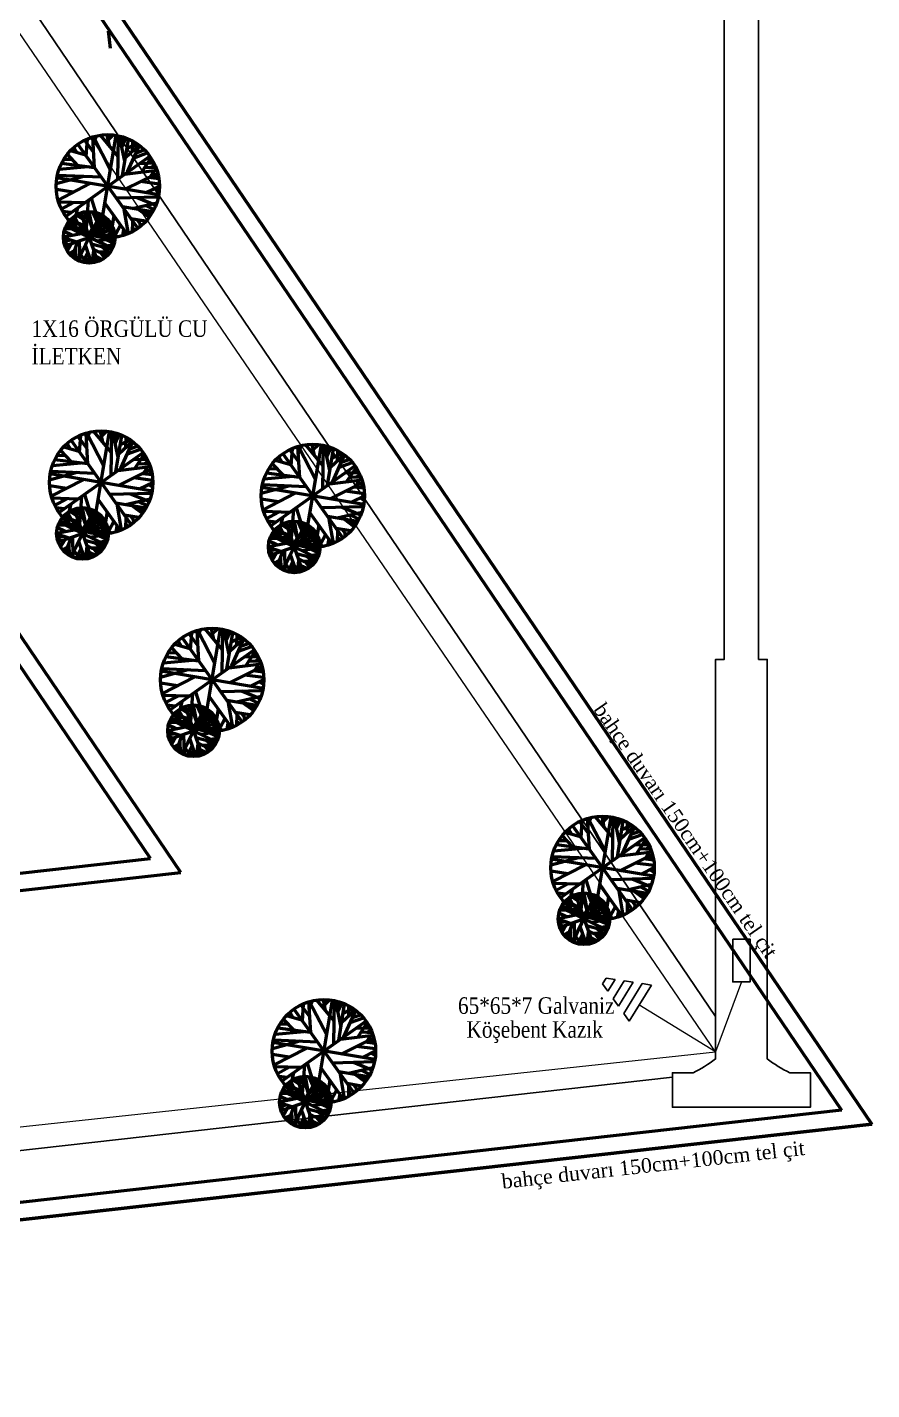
# Model space of a CAD drawing. Header units: millimetres. Extents: x 2046 to 14753, y 2361 to 29276.
# Drawn here: x 10099.2 to 10344.2, y 27766.3 to 28161.8 of the extents above; entities that cross this region are included whole.
import ezdxf

# ---------------------------------------------------------------- set-up
doc = ezdxf.new("R2010")
doc.units = ezdxf.units.MM
for name, color, linetype, lineweight in [('A.O. DUVAR', 7, 'Continuous', 50), ('ELK-YAZI', 2, 'Continuous', 25), ('TOPRAKLAMA', 44, 'Continuous', 18)]:
    doc.layers.add(name, color=color, linetype=linetype, lineweight=lineweight)
doc.layers.add('aydınlatma', color=3, linetype='Continuous')
doc.styles.add('A.O. MALZEME', font='times.ttf', dxfattribs={"height": 10})
doc.styles.add('YAZI', font='times.ttf', dxfattribs={"width": 0.85})

msp = doc.modelspace()

# ---------------------------------------------------------------- linework, layer by layer
at = {"layer": 'A.O. DUVAR'}
for p, q in [((10344.2, 27843.458), (9875.153, 28535.588)), ((9875.153, 28535.588), (10344.2, 27843.458)), ((9872.934, 28529.949), (10335.42, 27847.501)), ((9872.934, 28529.949), (10335.42, 27847.501)), ((10143.708, 27916.489), (9856.928, 28339.665)), ((10123.325, 28155.661), (10122.763, 28160.63)), ((10116.276, 28124.322), (10116.618, 28129.299)), ((10118.709, 28120.998), (10118.146, 28129.901)), ((10118.27, 28127.707), (10119.123, 28130.138)), ((10123.328, 28120.339), (10118.382, 28129.976)), ((10120.056, 28100.843), (10125.006, 28130.426)), ((10125.555, 28124.314), (10120.465, 28130.428)), ((10122.988, 28127.375), (10122.353, 28130.513)), ((10122.651, 28129.09), (10124.04, 28130.459)), ((10125.43, 28117.7), (10125.612, 28130.253)), ((10127.471, 28122.964), (10125.95, 28130.14)), ((10126.278, 28128.369), (10127.267, 28129.748)), ((10126.585, 28127.002), (10127.779, 28129.605)), ((10126.806, 28118.728), (10128.523, 28129.252)), ((10116.062, 28124.644), (10111.675, 28125.893)), ((10113.644, 28125.392), (10112.739, 28126.916)), ((10113.909, 28127.721), (10131.153, 28103.548)), ((10118.403, 28125.568), (10115.815, 28129.033)), ((10127.638, 28123.966), (10131.539, 28127.546)), ((10128.094, 28126.692), (10130.944, 28127.988)), ((10128.279, 28119.797), (10131.747, 28127.454)), ((10129.713, 28125.964), (10129.759, 28128.644)), ((10130.177, 28123.941), (10133.975, 28125.307)), ((10130.819, 28125.378), (10133.098, 28126.198)), ((10116.79, 28121.262), (10108.406, 28120.491)), ((10118.665, 28121.005), (10109.104, 28122.262)), ((10112.205, 28123.459), (10109.743, 28123.413)), ((10110.444, 28107.013), (10134.618, 28124.256)), ((10113.872, 28121.693), (10110.804, 28124.952)), ((10131.863, 28122.286), (10135.857, 28122.419)), ((10132.322, 28119.693), (10135.063, 28123.81)), ((10134.734, 28122.378), (10135.584, 28122.922)), ((10135.243, 28121.149), (10136.12, 28121.86)), ((10115.568, 28118.492), (10107.578, 28116.34)), ((10137.323, 28113.16), (10107.739, 28118.11)), ((10120.618, 28118.276), (10107.944, 28118.795)), ((10136.78, 28120.205), (10127.349, 28119.037)), ((10137.016, 28119.479), (10127.528, 28114.775)), ((10133.33, 28121.183), (10136.476, 28121.057)), ((10137.363, 28117.819), (10134.436, 28118.195)), ((10134.969, 28118.449), (10135.996, 28120.05)), ((10136.268, 28117.945), (10137.121, 28118.775)), ((10112.482, 28113.917), (10107.612, 28114.675)), ((10108.082, 28111.622), (10117.362, 28116.418)), ((10137.458, 28116.259), (10132.005, 28117)), ((10133.7, 28113.799), (10137.495, 28115.681)), ((10137.455, 28114.372), (10136.184, 28115.042)), ((10115.805, 28110.845), (10108.259, 28111.078)), ((10112.562, 28110.93), (10109.028, 28109.004)), ((10116.875, 28111.638), (10116.126, 28102.097)), ((10121.381, 28100.702), (10117.768, 28112.175)), ((10128.115, 28101.749), (10121.751, 28110.65)), ((10137.138, 28112.48), (10124.995, 28112.167)), ((10135.482, 28108.181), (10126.802, 28109.634)), ((10129.632, 28109.217), (10136.738, 28110.888)), ((10136.468, 28110.075), (10131.084, 28112.292)), ((10135.864, 28108.861), (10133.52, 28110.054)), ((10111.852, 28108.017), (10109.489, 28108.298)), ((10116.033, 28103.957), (10111.625, 28105.91)), ((10113.104, 28106.435), (10111.699, 28105.24)), ((10113.281, 28106.046), (10112.094, 28106.372)), ((10112.629, 28104.398), (10113.814, 28109.347)), ((10113.832, 28104.964), (10112.82, 28106.96)), ((10115.298, 28106.07), (10113.371, 28107.289)), ((10113.853, 28094.09), (10120.405, 28107.58)), ((10116.356, 28105.604), (10114.009, 28103.309)), ((10114.244, 28106.77), (10114.025, 28107.629)), ((10114.701, 28107.85), (10119.558, 28093.821)), ((10115.356, 28105.886), (10116.222, 28108.224)), ((10116.552, 28106.183), (10115.8, 28108.21)), ((10116.053, 28103.947), (10117.041, 28108.297)), ((10116.561, 28107.629), (10118.733, 28101.145)), ((10116.79, 28107.227), (10117.542, 28108.273)), ((10118.176, 28102.979), (10117.164, 28108.3)), ((10119.805, 28104.571), (10118.227, 28108.223)), ((10118.811, 28101.417), (10120.671, 28107.412)), ((10119.006, 28106.402), (10119.145, 28107.997)), ((10119.087, 28107.272), (10119.946, 28107.733)), ((10119.617, 28101.715), (10121.926, 28106.52)), ((10120.533, 28103.653), (10120.817, 28107.31)), ((10120.679, 28105.715), (10121.619, 28106.795)), ((10120.725, 28106.414), (10121.394, 28106.936)), ((10121.359, 28105.353), (10122.909, 28105.573)), ((10122.032, 28104.775), (10122.433, 28106.054)), ((10124.253, 28107.2), (10123.197, 28100.627)), ((10128.49, 28101.858), (10127.297, 28108.864)), ((10133.47, 28105.486), (10129.259, 28106.191)), ((10129.715, 28102.511), (10129.755, 28105.422)), ((10132.248, 28104.318), (10131.16, 28105.816)), ((10134.518, 28106.684), (10131.576, 28108.835)), ((10135.029, 28107.342), (10133.433, 28108.467)), ((10109.632, 28100.951), (10114.761, 28101.941)), ((10112.067, 28101.431), (10109.838, 28102.482)), ((10114.193, 28103.189), (10110.057, 28103.285)), ((10110.114, 28098.407), (10124.144, 28103.264)), ((10123.874, 28097.559), (10110.384, 28104.111)), ((10116.585, 28102.372), (10110.579, 28104.411)), ((10115.17, 28104.345), (10111.04, 28105.159)), ((10116.222, 28103.739), (10114.536, 28102.992)), ((10117.983, 28103.33), (10116.957, 28101.729)), ((10120.405, 28103.669), (10119.167, 28101.073)), ((10119.667, 28102.19), (10120.417, 28100.807)), ((10124.609, 28101.015), (10119.921, 28101.787)), ((10120.474, 28102.02), (10123.218, 28105.203)), ((10125.445, 28100.995), (10120.684, 28104.537)), ((10120.755, 28104.11), (10123.132, 28105.276)), ((10121.97, 28103.74), (10123.984, 28103.859)), ((10123.356, 28101.573), (10122.041, 28100.649)), ((10122.398, 28101.399), (10124.295, 28102.987)), ((10122.48, 28104.338), (10123.689, 28104.41)), ((10122.545, 28102.708), (10124.479, 28102.208)), ((10123.092, 28101.972), (10124.584, 28101.467)), ((10123.935, 28102.346), (10124.419, 28102.487)), ((10124.005, 28101.685), (10124.526, 28101.902)), ((10126.23, 28104.353), (10124.242, 28100.739)), ((10127.129, 28103.058), (10126.788, 28101.285)), ((10130.598, 28102.992), (10129.743, 28103.479)), ((10131.845, 28104.843), (10131.817, 28103.875)), ((10113.227, 28099.487), (10109.64, 28100.665)), ((10111.683, 28099.986), (10109.716, 28099.562)), ((10110.931, 28098.689), (10109.838, 28099.158)), ((10111.308, 28097.754), (10110.466, 28097.379)), ((10110.793, 28096.844), (10112.061, 28099.05)), ((10113.852, 28099.717), (10112.145, 28095.246)), ((10113.135, 28097.839), (10113.262, 28094.422)), ((10114.469, 28093.835), (10114.356, 28099.848)), ((10117.847, 28093.387), (10116.051, 28098.555)), ((10123.69, 28097.26), (10117.821, 28098.824)), ((10124.62, 28100.634), (10119.405, 28099.717)), ((10123.029, 28096.201), (10120.759, 28098.024)), ((10124.377, 28099.027), (10121.866, 28100.152)), ((10122.227, 28098.378), (10124.313, 28098.744)), ((10124.552, 28099.789), (10123.201, 28100.382)), ((10123.493, 28100.429), (10124.211, 28101.052)), ((10124.109, 28098.122), (10123.594, 28098.623)), ((10124.044, 28100.004), (10124.571, 28100.281)), ((10112.751, 28096.896), (10111.301, 28096.127)), ((10112.424, 28096.02), (10111.509, 28095.9)), ((10113.21, 28095.576), (10112.492, 28094.952)), ((10114.42, 28095.396), (10113.46, 28094.326)), ((10113.857, 28094.791), (10114.021, 28094.022)), ((10116.46, 28093.402), (10114.676, 28095.773)), ((10115.539, 28093.974), (10114.778, 28093.717)), ((10116.764, 28096.547), (10115.33, 28093.543)), ((10117.31, 28094.901), (10115.847, 28093.449)), ((10117.559, 28094.154), (10117.145, 28093.351)), ((10118.042, 28093.386), (10118.459, 28096.915)), ((10122.289, 28095.431), (10118.33, 28097.354)), ((10118.722, 28093.526), (10119.152, 28094.916)), ((10119.213, 28093.632), (10118.872, 28093.986)), ((10120.943, 28094.423), (10119.023, 28095.355)), ((10119.629, 28096.755), (10123.273, 28096.553)), ((10120.192, 28094.035), (10119.882, 28094.907)), ((10120.073, 28094.344), (10119.923, 28093.884)), ((10121.615, 28094.849), (10120.507, 28096.297)), ((10121.953, 28095.093), (10121.346, 28095.858)), ((10122.568, 28095.704), (10121.612, 28096.607)), ((10116.462, 28039.603), (10113.874, 28043.067)), ((10114.335, 28038.357), (10114.677, 28043.333)), ((10116.768, 28035.032), (10116.206, 28043.936)), ((10116.329, 28041.741), (10117.182, 28044.172)), ((10121.388, 28034.374), (10116.441, 28044.01)), ((10118.115, 28014.878), (10123.066, 28044.461)), ((10123.614, 28038.349), (10118.525, 28044.463)), ((10121.048, 28041.409), (10120.413, 28044.547)), ((10120.71, 28043.125), (10122.099, 28044.494)), ((10123.489, 28031.734), (10123.671, 28044.288)), ((10125.53, 28036.998), (10124.009, 28044.174)), ((10124.337, 28042.403), (10125.327, 28043.782)), ((10124.644, 28041.036), (10125.838, 28043.639)), ((10124.866, 28032.762), (10126.582, 28043.286)), ((10127.772, 28039.998), (10127.819, 28042.679)), ((10108.504, 28021.048), (10132.677, 28038.291)), ((10111.932, 28035.727), (10108.863, 28038.986)), ((10114.121, 28038.679), (10109.735, 28039.927)), ((10111.703, 28039.426), (10110.798, 28040.951)), ((10111.969, 28041.756), (10129.212, 28017.582)), ((10125.698, 28038), (10129.598, 28041.58)), ((10126.154, 28040.726), (10129.003, 28042.023)), ((10126.339, 28033.832), (10129.806, 28041.488)), ((10128.237, 28037.976), (10132.035, 28039.342)), ((10128.879, 28039.412), (10131.158, 28040.232)), ((10177.903, 28035.724), (10175.315, 28039.189)), ((10175.776, 28034.479), (10176.118, 28039.455)), ((10178.209, 28031.154), (10177.647, 28040.057)), ((10177.77, 28037.863), (10178.623, 28040.294)), ((10182.829, 28030.496), (10177.882, 28040.132)), ((10179.556, 28011), (10184.507, 28040.583)), ((10185.055, 28034.471), (10179.966, 28040.585)), ((10182.489, 28037.531), (10181.854, 28040.669)), ((10182.151, 28039.246), (10183.54, 28040.616)), ((10184.93, 28027.856), (10185.112, 28040.41)), ((10186.971, 28033.12), (10185.45, 28040.296)), ((10185.778, 28038.525), (10186.768, 28039.904)), ((10186.085, 28037.158), (10187.279, 28039.761)), ((10186.307, 28028.884), (10188.023, 28039.408)), ((10189.213, 28036.12), (10189.26, 28038.801)), ((10114.849, 28035.296), (10106.466, 28034.526)), ((10116.725, 28035.04), (10107.164, 28036.296)), ((10110.264, 28037.494), (10107.803, 28037.448)), ((10134.84, 28034.239), (10125.408, 28033.072)), ((10129.923, 28036.321), (10133.916, 28036.453)), ((10130.381, 28033.727), (10133.123, 28037.844)), ((10131.389, 28035.217), (10134.536, 28035.091)), ((10132.794, 28036.412), (10133.643, 28036.956)), ((10133.302, 28035.183), (10134.18, 28035.894)), ((10169.945, 28017.17), (10194.118, 28034.413)), ((10173.373, 28031.849), (10170.304, 28035.108)), ((10175.562, 28034.801), (10171.176, 28036.049)), ((10173.144, 28035.548), (10172.239, 28037.073)), ((10173.41, 28037.878), (10190.653, 28013.704)), ((10187.139, 28034.122), (10191.039, 28037.702)), ((10187.595, 28036.848), (10190.444, 28038.145)), ((10187.78, 28029.953), (10191.247, 28037.61)), ((10189.678, 28034.097), (10193.476, 28035.464)), ((10190.32, 28035.534), (10192.599, 28036.354)), ((10113.627, 28032.526), (10105.638, 28030.374)), ((10135.382, 28027.194), (10105.799, 28032.144)), ((10118.678, 28032.311), (10106.004, 28032.83)), ((10106.142, 28025.657), (10115.422, 28030.453)), ((10135.075, 28033.514), (10125.588, 28028.809)), ((10135.518, 28030.294), (10130.065, 28031.034)), ((10135.422, 28031.854), (10132.496, 28032.229)), ((10133.029, 28032.483), (10134.055, 28034.085)), ((10134.328, 28031.98), (10135.18, 28032.81)), ((10176.29, 28031.418), (10167.907, 28030.648)), ((10178.166, 28031.162), (10168.605, 28032.418)), ((10171.705, 28033.616), (10169.244, 28033.57)), ((10196.281, 28030.361), (10186.849, 28029.194)), ((10191.364, 28032.442), (10195.357, 28032.575)), ((10191.822, 28029.849), (10194.564, 28033.966)), ((10192.83, 28031.339), (10195.977, 28031.213)), ((10194.235, 28032.534), (10195.084, 28033.078)), ((10194.743, 28031.305), (10195.621, 28032.016)), ((10110.542, 28027.952), (10105.671, 28028.71)), ((10135.198, 28026.515), (10123.054, 28026.201)), ((10134.528, 28024.11), (10129.143, 28026.327)), ((10131.76, 28027.834), (10135.555, 28029.715)), ((10135.515, 28028.406), (10134.244, 28029.077)), ((10175.068, 28028.648), (10167.079, 28026.496)), ((10196.823, 28023.316), (10167.24, 28028.266)), ((10180.119, 28028.433), (10167.445, 28028.952)), ((10167.583, 28021.778), (10176.863, 28026.575)), ((10196.516, 28029.636), (10187.029, 28024.931)), ((10196.959, 28026.415), (10191.506, 28027.156)), ((10196.863, 28027.976), (10193.937, 28028.351)), ((10194.47, 28028.605), (10195.496, 28030.207)), ((10195.769, 28028.102), (10196.621, 28028.932)), ((10113.865, 28024.879), (10106.319, 28025.112)), ((10110.622, 28024.964), (10107.087, 28023.039)), ((10110.689, 28018.432), (10111.874, 28023.382)), ((10114.934, 28025.673), (10114.186, 28016.131)), ((10119.44, 28014.737), (10115.827, 28026.21)), ((10126.174, 28015.784), (10119.811, 28024.685)), ((10133.542, 28022.216), (10124.861, 28023.668)), ((10126.549, 28015.893), (10125.357, 28022.899)), ((10127.692, 28023.252), (10134.798, 28024.923)), ((10132.577, 28020.718), (10129.635, 28022.869)), ((10133.089, 28021.376), (10131.492, 28022.501)), ((10133.923, 28022.896), (10131.58, 28024.089)), ((10171.983, 28024.074), (10167.112, 28024.832)), ((10196.639, 28022.637), (10184.495, 28022.323)), ((10195.969, 28020.232), (10190.584, 28022.449)), ((10193.201, 28023.955), (10196.996, 28025.837)), ((10196.956, 28024.528), (10195.685, 28025.199)), ((10109.911, 28022.051), (10107.549, 28022.332)), ((10114.644, 28016.407), (10108.639, 28018.445)), ((10113.23, 28018.38), (10109.1, 28019.194)), ((10114.093, 28017.992), (10109.685, 28019.944)), ((10111.164, 28020.469), (10109.759, 28019.274)), ((10111.341, 28020.081), (10110.154, 28020.407)), ((10111.891, 28018.998), (10110.88, 28020.995)), ((10113.358, 28020.105), (10111.43, 28021.323)), ((10111.913, 28008.125), (10118.465, 28021.615)), ((10114.416, 28019.639), (10112.068, 28017.343)), ((10112.304, 28020.805), (10112.085, 28021.664)), ((10112.76, 28021.884), (10117.617, 28007.855)), ((10113.415, 28019.92), (10114.282, 28022.259)), ((10114.611, 28020.217), (10113.859, 28022.244)), ((10114.113, 28017.982), (10115.1, 28022.332)), ((10114.621, 28021.664), (10116.793, 28015.18)), ((10114.85, 28021.262), (10115.602, 28022.307)), ((10116.235, 28017.014), (10115.224, 28022.334)), ((10117.865, 28018.606), (10116.287, 28022.257)), ((10116.871, 28015.451), (10118.731, 28021.447)), ((10117.066, 28020.436), (10117.204, 28022.031)), ((10117.146, 28021.307), (10118.006, 28021.767)), ((10117.676, 28015.75), (10119.985, 28020.555)), ((10118.534, 28016.055), (10121.278, 28019.237)), ((10118.593, 28017.688), (10118.877, 28021.344)), ((10118.738, 28019.75), (10119.678, 28020.829)), ((10123.505, 28015.029), (10118.743, 28018.572)), ((10118.784, 28020.449), (10119.453, 28020.97)), ((10118.815, 28018.144), (10121.191, 28019.311)), ((10119.419, 28019.388), (10120.968, 28019.607)), ((10120.092, 28018.81), (10120.493, 28020.089)), ((10120.54, 28018.373), (10121.749, 28018.444)), ((10122.312, 28021.235), (10121.257, 28014.662)), ((10131.529, 28019.521), (10127.319, 28020.225)), ((10127.774, 28016.546), (10127.815, 28019.456)), ((10130.307, 28018.353), (10129.219, 28019.85)), ((10129.904, 28018.878), (10129.876, 28017.91)), ((10175.306, 28021.001), (10167.76, 28021.234)), ((10172.063, 28021.086), (10168.528, 28019.161)), ((10171.352, 28018.173), (10168.99, 28018.454)), ((10172.13, 28014.554), (10173.315, 28019.504)), ((10175.554, 28014.104), (10176.541, 28018.454)), ((10176.375, 28021.794), (10175.627, 28012.253)), ((10176.291, 28017.384), (10177.043, 28018.429)), ((10177.676, 28013.136), (10176.665, 28018.456)), ((10180.881, 28010.859), (10177.268, 28022.331)), ((10187.615, 28011.906), (10181.252, 28020.807)), ((10194.983, 28018.338), (10186.302, 28019.79)), ((10187.99, 28012.014), (10186.798, 28019.021)), ((10189.133, 28019.374), (10196.239, 28021.045)), ((10194.018, 28016.84), (10191.076, 28018.991)), ((10194.53, 28017.498), (10192.933, 28018.623)), ((10195.364, 28019.017), (10193.021, 28020.21)), ((10107.692, 28014.985), (10112.82, 28015.976)), ((10111.286, 28013.522), (10107.7, 28014.699)), ((10110.126, 28015.465), (10107.897, 28016.516)), ((10112.252, 28017.223), (10108.116, 28017.319)), ((10108.174, 28012.441), (10122.204, 28017.298)), ((10121.934, 28011.594), (10108.444, 28018.146)), ((10114.282, 28017.774), (10112.595, 28017.026)), ((10116.043, 28017.365), (10115.016, 28015.763)), ((10118.464, 28017.703), (10117.227, 28015.107)), ((10122.679, 28014.668), (10117.464, 28013.752)), ((10117.726, 28016.225), (10118.476, 28014.841)), ((10122.669, 28015.05), (10117.98, 28015.822)), ((10120.029, 28017.774), (10122.044, 28017.893)), ((10121.415, 28015.608), (10120.101, 28014.684)), ((10120.458, 28015.434), (10122.354, 28017.021)), ((10120.604, 28016.742), (10122.538, 28016.242)), ((10121.152, 28016.006), (10122.643, 28015.501)), ((10121.552, 28014.463), (10122.271, 28015.086)), ((10121.994, 28016.381), (10122.479, 28016.522)), ((10122.064, 28015.72), (10122.586, 28015.937)), ((10124.29, 28018.387), (10122.302, 28014.773)), ((10125.189, 28017.093), (10124.847, 28015.319)), ((10128.658, 28017.027), (10127.802, 28017.513)), ((10176.085, 28012.529), (10170.08, 28014.567)), ((10174.671, 28014.501), (10170.541, 28015.315)), ((10175.534, 28014.113), (10171.126, 28016.066)), ((10172.605, 28016.591), (10171.2, 28015.396)), ((10172.782, 28016.203), (10171.595, 28016.528)), ((10173.332, 28015.12), (10172.321, 28017.117)), ((10174.799, 28016.227), (10172.871, 28017.445)), ((10173.354, 28004.246), (10179.906, 28017.737)), ((10175.857, 28015.761), (10173.509, 28013.465)), ((10173.745, 28016.927), (10173.526, 28017.786)), ((10174.201, 28018.006), (10179.058, 28003.977)), ((10174.856, 28016.042), (10175.723, 28018.381)), ((10176.052, 28016.339), (10175.3, 28018.366)), ((10176.062, 28017.786), (10178.234, 28011.302)), ((10179.306, 28014.728), (10177.728, 28018.379)), ((10178.312, 28011.573), (10180.172, 28017.568)), ((10178.507, 28016.558), (10178.645, 28018.153)), ((10178.587, 28017.429), (10179.447, 28017.889)), ((10179.117, 28011.872), (10181.426, 28016.677)), ((10179.975, 28012.176), (10182.719, 28015.359)), ((10180.034, 28013.81), (10180.318, 28017.466)), ((10180.179, 28015.871), (10181.119, 28016.951)), ((10184.946, 28011.151), (10180.184, 28014.693)), ((10180.225, 28016.57), (10180.894, 28017.092)), ((10180.256, 28014.266), (10182.632, 28015.433)), ((10180.86, 28015.51), (10182.409, 28015.729)), ((10181.533, 28014.932), (10181.934, 28016.211)), ((10181.981, 28014.495), (10183.19, 28014.566)), ((10183.753, 28017.357), (10182.698, 28010.784)), ((10185.731, 28014.509), (10183.743, 28010.895)), ((10192.97, 28015.643), (10188.76, 28016.347)), ((10189.215, 28012.668), (10189.256, 28015.578)), ((10191.748, 28014.474), (10190.66, 28015.972)), ((10191.345, 28014.999), (10191.317, 28014.032)), ((10109.743, 28014.021), (10107.776, 28013.596)), ((10108.991, 28012.724), (10107.897, 28013.192)), ((10109.368, 28011.788), (10108.526, 28011.413)), ((10108.853, 28010.878), (10110.12, 28013.085)), ((10110.811, 28010.931), (10109.361, 28010.161)), ((10111.912, 28013.751), (10110.205, 28009.281)), ((10111.195, 28011.873), (10111.321, 28008.456)), ((10112.529, 28007.87), (10112.416, 28013.883)), ((10114.824, 28010.581), (10113.389, 28007.577)), ((10115.906, 28007.421), (10114.111, 28012.589)), ((10121.75, 28011.294), (10115.881, 28012.859)), ((10116.102, 28007.42), (10116.519, 28010.949)), ((10120.348, 28009.466), (10116.39, 28011.388)), ((10117.689, 28010.789), (10121.333, 28010.587)), ((10121.089, 28010.235), (10118.819, 28012.059)), ((10120.627, 28009.738), (10119.672, 28010.641)), ((10122.437, 28013.061), (10119.926, 28014.187)), ((10120.287, 28012.412), (10122.373, 28012.779)), ((10122.611, 28013.823), (10121.26, 28014.417)), ((10122.169, 28012.157), (10121.654, 28012.658)), ((10122.104, 28014.038), (10122.63, 28014.316)), ((10169.133, 28011.107), (10174.261, 28012.097)), ((10172.727, 28009.644), (10169.141, 28010.821)), ((10171.567, 28011.587), (10169.338, 28012.638)), ((10173.693, 28013.345), (10169.557, 28013.441)), ((10169.615, 28008.563), (10183.645, 28013.42)), ((10183.375, 28007.716), (10169.885, 28014.267)), ((10175.723, 28013.896), (10174.036, 28013.148)), ((10177.484, 28013.487), (10176.457, 28011.885)), ((10179.905, 28013.825), (10178.668, 28011.229)), ((10184.12, 28010.79), (10178.905, 28009.874)), ((10179.167, 28012.347), (10179.917, 28010.963)), ((10184.11, 28011.172), (10179.421, 28011.943)), ((10181.47, 28013.896), (10183.485, 28014.015)), ((10182.856, 28011.73), (10181.542, 28010.806)), ((10181.899, 28011.555), (10183.795, 28013.143)), ((10182.045, 28012.864), (10183.979, 28012.364)), ((10182.593, 28012.128), (10184.084, 28011.623)), ((10184.052, 28009.945), (10182.701, 28010.539)), ((10182.993, 28010.585), (10183.712, 28011.208)), ((10183.435, 28012.503), (10183.92, 28012.644)), ((10183.505, 28011.841), (10184.027, 28012.059)), ((10186.63, 28013.215), (10186.288, 28011.441)), ((10190.099, 28013.149), (10189.243, 28013.635)), ((10110.483, 28010.055), (10109.569, 28009.935)), ((10111.27, 28009.61), (10110.552, 28008.987)), ((10112.479, 28009.43), (10111.519, 28008.36)), ((10111.916, 28008.826), (10112.081, 28008.056)), ((10114.519, 28007.436), (10112.736, 28009.808)), ((10113.599, 28008.009), (10112.838, 28007.751)), ((10115.37, 28008.936), (10113.906, 28007.483)), ((10115.618, 28008.188), (10115.204, 28007.386)), ((10116.781, 28007.561), (10117.212, 28008.951)), ((10117.273, 28007.667), (10116.931, 28008.021)), ((10119.002, 28008.458), (10117.083, 28009.39)), ((10118.251, 28008.07), (10117.941, 28008.942)), ((10118.132, 28008.378), (10117.982, 28007.918)), ((10119.674, 28008.884), (10118.567, 28010.331)), ((10120.013, 28009.127), (10119.406, 28009.892)), ((10171.184, 28010.143), (10169.217, 28009.718)), ((10170.432, 28008.846), (10169.338, 28009.314)), ((10170.809, 28007.91), (10169.967, 28007.535)), ((10170.294, 28007), (10171.561, 28009.207)), ((10172.252, 28007.053), (10170.802, 28006.283)), ((10173.353, 28009.873), (10171.646, 28005.403)), ((10172.636, 28007.995), (10172.762, 28004.578)), ((10173.97, 28003.992), (10173.857, 28010.005)), ((10176.265, 28006.703), (10174.83, 28003.699)), ((10177.347, 28003.543), (10175.552, 28008.711)), ((10183.191, 28007.416), (10177.322, 28008.981)), ((10177.543, 28003.542), (10177.96, 28007.071)), ((10181.789, 28005.588), (10177.831, 28007.51)), ((10179.13, 28006.911), (10182.774, 28006.709)), ((10182.53, 28006.357), (10180.26, 28008.181)), ((10182.068, 28005.86), (10181.113, 28006.763)), ((10183.878, 28009.183), (10181.367, 28010.309)), ((10181.728, 28008.534), (10183.814, 28008.901)), ((10183.61, 28008.279), (10183.095, 28008.78)), ((10183.545, 28010.16), (10184.071, 28010.438)), ((10171.924, 28006.177), (10171.01, 28006.056)), ((10172.711, 28005.732), (10171.993, 28005.109)), ((10173.92, 28005.552), (10172.96, 28004.482)), ((10173.357, 28004.948), (10173.522, 28004.178)), ((10175.96, 28003.558), (10174.177, 28005.93)), ((10175.04, 28004.131), (10174.279, 28003.873)), ((10176.811, 28005.058), (10175.347, 28003.605)), ((10177.059, 28004.31), (10176.645, 28003.508)), ((10178.222, 28003.683), (10178.653, 28005.073)), ((10178.714, 28003.789), (10178.372, 28004.143)), ((10180.443, 28004.579), (10178.524, 28005.512)), ((10179.692, 28004.192), (10179.382, 28005.064)), ((10179.573, 28004.5), (10179.423, 28004.04)), ((10181.115, 28005.006), (10180.008, 28006.453)), ((10181.454, 28005.249), (10180.847, 28006.014)), ((10148.544, 27984.473), (10149.397, 27986.904)), ((10150.33, 27957.609), (10155.28, 27987.192)), ((10155.829, 27981.08), (10150.739, 27987.194)), ((10153.262, 27984.141), (10152.627, 27987.279)), ((10152.925, 27985.856), (10154.314, 27987.225)), ((10155.704, 27974.466), (10155.886, 27987.02)), ((10157.745, 27979.73), (10156.224, 27986.906)), ((10134.928, 27920.533), (10092.616, 27982.968)), ((10143.918, 27982.158), (10143.013, 27983.682)), ((10144.184, 27984.488), (10161.427, 27960.314)), ((10148.677, 27982.334), (10146.089, 27985.799)), ((10146.55, 27981.089), (10146.892, 27986.065)), ((10148.983, 27977.764), (10148.42, 27986.667)), ((10153.602, 27977.106), (10148.656, 27986.742)), ((10156.552, 27985.135), (10157.541, 27986.514)), ((10156.859, 27983.768), (10158.053, 27986.371)), ((10157.08, 27975.494), (10158.797, 27986.018)), ((10157.912, 27980.732), (10161.813, 27984.312)), ((10158.368, 27983.458), (10161.218, 27984.755)), ((10158.553, 27976.563), (10162.021, 27984.22)), ((10159.987, 27982.73), (10160.034, 27985.41)), ((10161.093, 27982.144), (10163.372, 27982.964)), ((10148.939, 27977.771), (10139.378, 27979.028)), ((10142.479, 27980.225), (10140.017, 27980.18)), ((10140.718, 27963.779), (10164.892, 27981.022)), ((10144.147, 27978.459), (10141.078, 27981.718)), ((10146.336, 27981.41), (10141.949, 27982.659)), ((10160.451, 27980.707), (10164.249, 27982.074)), ((10162.138, 27979.052), (10166.131, 27979.185)), ((10162.596, 27976.459), (10165.337, 27980.576)), ((10165.008, 27979.144), (10165.858, 27979.688)), ((10145.842, 27975.258), (10137.852, 27973.106)), ((10150.892, 27975.042), (10138.218, 27975.561)), ((10147.064, 27978.028), (10138.681, 27977.257)), ((10167.054, 27976.971), (10157.623, 27975.804)), ((10167.29, 27976.245), (10157.802, 27971.541)), ((10163.604, 27977.949), (10166.751, 27977.823)), ((10167.637, 27974.586), (10164.71, 27974.961)), ((10165.243, 27975.215), (10166.27, 27976.816)), ((10165.517, 27977.915), (10166.394, 27978.626)), ((10166.542, 27974.712), (10167.395, 27975.541)), ((10142.756, 27970.684), (10137.886, 27971.441)), ((10167.597, 27969.926), (10138.014, 27974.876)), ((10138.357, 27968.388), (10147.637, 27973.185)), ((10167.732, 27973.025), (10162.279, 27973.766)), ((10163.975, 27970.565), (10167.77, 27972.447)), ((10167.729, 27971.138), (10166.458, 27971.808)), ((10146.079, 27967.611), (10138.533, 27967.844)), ((10142.836, 27967.696), (10139.302, 27965.771)), ((10147.149, 27968.404), (10146.4, 27958.863)), ((10151.655, 27957.469), (10148.042, 27968.941)), ((10158.389, 27958.515), (10152.026, 27967.417)), ((10167.412, 27969.246), (10155.269, 27968.933)), ((10159.906, 27965.984), (10167.012, 27967.655)), ((10166.742, 27966.842), (10161.358, 27969.058)), ((10142.126, 27964.783), (10139.764, 27965.064)), ((10143.378, 27963.201), (10141.973, 27962.006)), ((10143.555, 27962.813), (10142.368, 27963.138)), ((10142.903, 27961.164), (10144.089, 27966.114)), ((10144.106, 27961.73), (10143.094, 27963.726)), ((10145.573, 27962.836), (10143.645, 27964.055)), ((10144.128, 27950.856), (10150.679, 27964.347)), ((10144.518, 27963.536), (10144.3, 27964.395)), ((10144.975, 27964.616), (10149.832, 27950.587)), ((10145.63, 27962.652), (10146.496, 27964.99)), ((10146.826, 27962.949), (10146.074, 27964.976)), ((10146.327, 27960.714), (10147.315, 27965.063)), ((10146.835, 27964.396), (10149.007, 27957.912)), ((10147.064, 27963.993), (10147.817, 27965.039)), ((10148.45, 27959.746), (10147.438, 27965.066)), ((10150.079, 27961.338), (10148.501, 27964.989)), ((10149.085, 27958.183), (10150.945, 27964.178)), ((10149.28, 27963.168), (10149.419, 27964.763)), ((10149.361, 27964.038), (10150.22, 27964.499)), ((10149.891, 27958.481), (10152.2, 27963.287)), ((10150.807, 27960.419), (10151.091, 27964.076)), ((10150.953, 27962.481), (10151.893, 27963.561)), ((10150.999, 27963.18), (10151.668, 27963.702)), ((10154.527, 27963.966), (10153.472, 27957.393)), ((10165.756, 27964.947), (10157.076, 27966.4)), ((10158.764, 27958.624), (10157.572, 27965.631)), ((10164.792, 27963.45), (10161.85, 27965.601)), ((10165.303, 27964.108), (10163.707, 27965.233)), ((10166.138, 27965.627), (10163.794, 27966.82)), ((10142.341, 27958.197), (10140.112, 27959.248)), ((10144.467, 27959.955), (10140.331, 27960.051)), ((10140.389, 27955.173), (10154.418, 27960.03)), ((10154.149, 27954.326), (10140.658, 27960.877)), ((10146.859, 27959.139), (10140.853, 27961.177)), ((10145.444, 27961.111), (10141.314, 27961.925)), ((10146.308, 27960.723), (10141.899, 27962.676)), ((10146.63, 27962.371), (10144.283, 27960.075)), ((10146.497, 27960.505), (10144.81, 27959.758)), ((10148.257, 27960.096), (10147.231, 27958.495)), ((10150.679, 27960.435), (10149.441, 27957.839)), ((10150.748, 27958.786), (10153.492, 27961.969)), ((10155.719, 27957.761), (10150.958, 27961.303)), ((10151.029, 27960.876), (10153.406, 27962.043)), ((10151.633, 27962.119), (10153.183, 27962.339)), ((10152.244, 27960.506), (10154.258, 27960.625)), ((10152.306, 27961.542), (10152.707, 27962.821)), ((10152.672, 27958.165), (10154.569, 27959.753)), ((10152.755, 27961.104), (10153.963, 27961.176)), ((10152.819, 27959.474), (10154.753, 27958.974)), ((10154.209, 27959.113), (10154.693, 27959.254)), ((10156.504, 27961.119), (10154.516, 27957.505)), ((10157.403, 27959.824), (10157.062, 27958.051)), ((10163.744, 27962.253), (10159.534, 27962.957)), ((10159.989, 27959.277), (10160.029, 27962.188)), ((10160.872, 27959.759), (10160.017, 27960.245)), ((10162.522, 27961.084), (10161.434, 27962.582)), ((10162.119, 27961.609), (10162.091, 27960.642)), ((10139.907, 27957.717), (10145.035, 27958.707)), ((10143.501, 27956.254), (10139.914, 27957.431)), ((10141.957, 27956.752), (10139.99, 27956.328)), ((10141.205, 27955.456), (10140.112, 27955.924)), ((10141.067, 27953.61), (10142.335, 27955.817)), ((10144.126, 27956.483), (10142.42, 27952.012)), ((10144.743, 27950.602), (10144.63, 27956.615)), ((10148.121, 27950.153), (10146.326, 27955.321)), ((10153.964, 27954.026), (10148.095, 27955.59)), ((10154.894, 27957.4), (10149.679, 27956.483)), ((10149.941, 27958.957), (10150.691, 27957.573)), ((10154.883, 27957.782), (10150.195, 27958.553)), ((10154.651, 27955.793), (10152.14, 27956.918)), ((10153.63, 27958.339), (10152.315, 27957.415)), ((10152.502, 27955.144), (10154.588, 27955.511)), ((10153.366, 27958.738), (10154.858, 27958.233)), ((10154.826, 27956.555), (10153.475, 27957.148)), ((10153.767, 27957.195), (10154.485, 27957.818)), ((10154.383, 27954.888), (10153.868, 27955.389)), ((10154.279, 27958.451), (10154.8, 27958.668)), ((10154.319, 27956.77), (10154.845, 27957.048)), ((10141.583, 27954.52), (10140.74, 27954.145)), ((10143.025, 27953.662), (10141.575, 27952.893)), ((10142.698, 27952.787), (10141.783, 27952.666)), ((10143.485, 27952.342), (10142.766, 27951.719)), ((10143.409, 27954.605), (10143.536, 27951.188)), ((10144.694, 27952.162), (10143.734, 27951.092)), ((10144.131, 27951.557), (10144.295, 27950.788)), ((10146.734, 27950.168), (10144.95, 27952.539)), ((10147.038, 27953.313), (10145.604, 27950.309)), ((10147.585, 27951.668), (10146.121, 27950.215)), ((10148.316, 27950.152), (10148.734, 27953.681)), ((10152.563, 27952.198), (10148.604, 27954.12)), ((10148.996, 27950.292), (10149.426, 27951.683)), ((10151.217, 27951.189), (10149.297, 27952.122)), ((10149.903, 27953.521), (10153.548, 27953.319)), ((10150.466, 27950.801), (10150.156, 27951.673)), ((10151.889, 27951.616), (10150.782, 27953.063)), ((10153.303, 27952.967), (10151.034, 27954.791)), ((10152.227, 27951.859), (10151.62, 27952.624)), ((10152.842, 27952.47), (10151.886, 27953.373)), ((10145.813, 27950.74), (10145.052, 27950.483)), ((10147.833, 27950.92), (10147.419, 27950.118)), ((10149.488, 27950.399), (10149.146, 27950.753)), ((10150.347, 27951.11), (10150.197, 27950.65)), ((10259.853, 27926.537), (10260.195, 27931.514)), ((10262.286, 27923.213), (10261.724, 27932.116)), ((10261.847, 27929.922), (10262.7, 27932.353)), ((10266.906, 27922.554), (10261.959, 27932.191)), ((10263.634, 27903.058), (10268.584, 27932.641)), ((10269.132, 27926.529), (10264.043, 27932.643)), ((10266.566, 27929.59), (10265.931, 27932.728)), ((10266.228, 27931.305), (10267.618, 27932.674)), ((10269.007, 27919.915), (10269.189, 27932.468)), ((10271.048, 27925.179), (10269.527, 27932.355)), ((10269.856, 27930.584), (10270.845, 27931.962)), ((10270.162, 27929.217), (10271.356, 27931.82)), ((10270.384, 27920.943), (10272.1, 27931.466)), ((10259.639, 27926.859), (10255.253, 27928.108)), ((10257.221, 27927.607), (10256.316, 27929.131)), ((10257.487, 27929.936), (10274.73, 27905.763)), ((10261.98, 27927.783), (10259.392, 27931.248)), ((10271.216, 27926.18), (10275.117, 27929.76)), ((10271.672, 27928.907), (10274.521, 27930.203)), ((10271.857, 27922.012), (10275.324, 27929.669)), ((10273.29, 27928.178), (10273.337, 27930.859)), ((10273.755, 27926.156), (10277.553, 27927.522)), ((10274.397, 27927.593), (10276.676, 27928.413)), ((10262.243, 27923.22), (10252.682, 27924.477)), ((10255.783, 27925.674), (10253.321, 27925.628)), ((10254.022, 27909.228), (10278.195, 27926.471)), ((10257.45, 27923.908), (10254.381, 27927.167)), ((10275.441, 27924.501), (10279.434, 27924.634)), ((10275.9, 27921.907), (10278.641, 27926.025)), ((10278.312, 27924.593), (10279.162, 27925.137)), ((10278.82, 27923.363), (10279.698, 27924.075)), ((9697.572, 27871.301), (10134.928, 27920.533)), ((10259.145, 27920.707), (10251.156, 27918.555)), ((10280.9, 27915.374), (10251.317, 27920.325)), ((10264.196, 27920.491), (10251.522, 27921.01)), ((10260.367, 27923.477), (10251.984, 27922.706)), ((10280.358, 27922.42), (10270.927, 27921.252)), ((10280.593, 27921.694), (10271.106, 27916.99)), ((10276.907, 27923.398), (10280.054, 27923.271)), ((10280.94, 27920.034), (10278.014, 27920.41)), ((10278.547, 27920.664), (10279.573, 27922.265)), ((10279.846, 27920.16), (10280.699, 27920.99)), ((9698.131, 27866.333), (10143.708, 27916.489)), ((10256.06, 27916.132), (10251.189, 27916.89)), ((10251.66, 27913.837), (10260.94, 27918.633)), ((10281.036, 27918.474), (10275.583, 27919.215)), ((10277.278, 27916.014), (10281.073, 27917.896)), ((10281.033, 27916.587), (10279.762, 27917.257)), ((10259.383, 27913.06), (10251.837, 27913.293)), ((10256.14, 27913.145), (10252.605, 27911.219)), ((10260.453, 27913.853), (10259.704, 27904.311)), ((10264.958, 27902.917), (10261.345, 27914.39)), ((10271.692, 27903.964), (10265.329, 27912.865)), ((10280.716, 27914.695), (10268.572, 27914.382)), ((10279.06, 27910.396), (10270.379, 27911.849)), ((10273.21, 27911.432), (10280.316, 27913.103)), ((10280.046, 27912.29), (10274.661, 27914.507)), ((10279.441, 27911.076), (10277.098, 27912.269)), ((10255.429, 27910.232), (10253.067, 27910.513)), ((10259.611, 27906.172), (10255.203, 27908.125)), ((10256.682, 27908.649), (10255.277, 27907.455)), ((10256.859, 27908.261), (10255.672, 27908.587)), ((10256.207, 27906.613), (10257.392, 27911.562)), ((10257.409, 27907.179), (10256.398, 27909.175)), ((10258.876, 27908.285), (10256.948, 27909.503)), ((10257.431, 27896.305), (10263.983, 27909.795)), ((10259.934, 27907.819), (10257.586, 27905.524)), ((10257.822, 27908.985), (10257.603, 27909.844)), ((10258.278, 27910.065), (10263.135, 27896.035)), ((10258.933, 27908.1), (10259.8, 27910.439)), ((10260.129, 27908.398), (10259.377, 27910.425)), ((10259.631, 27906.162), (10260.618, 27910.512)), ((10260.139, 27909.844), (10262.311, 27903.36)), ((10260.368, 27909.442), (10261.12, 27910.488)), ((10261.754, 27905.194), (10260.742, 27910.515)), ((10263.383, 27906.786), (10261.805, 27910.437)), ((10262.389, 27903.631), (10264.249, 27909.627)), ((10262.584, 27908.617), (10262.722, 27910.211)), ((10262.664, 27909.487), (10263.524, 27909.948)), ((10263.194, 27903.93), (10265.504, 27908.735)), ((10264.111, 27905.868), (10264.395, 27909.525)), ((10264.256, 27907.93), (10265.197, 27909.01)), ((10264.302, 27908.629), (10264.971, 27909.151)), ((10264.937, 27907.568), (10266.486, 27907.788)), ((10265.61, 27906.99), (10266.011, 27908.269)), ((10267.83, 27909.415), (10266.775, 27902.842)), ((10272.067, 27904.073), (10270.875, 27911.079)), ((10277.047, 27907.701), (10272.837, 27908.406)), ((10275.825, 27906.533), (10274.738, 27908.031)), ((10278.095, 27908.899), (10275.154, 27911.05)), ((10278.607, 27909.557), (10277.01, 27910.682)), ((10253.21, 27903.166), (10258.338, 27904.156)), ((10255.645, 27903.645), (10253.415, 27904.697)), ((10257.77, 27905.404), (10253.634, 27905.5)), ((10253.692, 27900.622), (10267.722, 27905.479)), ((10267.452, 27899.774), (10253.962, 27906.326)), ((10260.162, 27904.587), (10254.157, 27906.626)), ((10258.748, 27906.56), (10254.618, 27907.374)), ((10259.8, 27905.954), (10258.113, 27905.207)), ((10261.561, 27905.545), (10260.534, 27903.944)), ((10263.982, 27905.883), (10262.745, 27903.288)), ((10263.244, 27904.405), (10263.994, 27903.022)), ((10268.187, 27903.23), (10263.498, 27904.002)), ((10264.052, 27904.235), (10266.796, 27907.418)), ((10269.023, 27903.21), (10264.261, 27906.752)), ((10264.333, 27906.325), (10266.709, 27907.491)), ((10265.547, 27905.955), (10267.562, 27906.074)), ((10266.933, 27903.788), (10265.619, 27902.864)), ((10265.976, 27903.614), (10267.872, 27905.202)), ((10266.058, 27906.553), (10267.267, 27906.625)), ((10266.122, 27904.923), (10268.056, 27904.422)), ((10266.67, 27904.186), (10268.161, 27903.682)), ((10267.512, 27904.561), (10267.997, 27904.702)), ((10267.583, 27903.9), (10268.104, 27904.117)), ((10269.808, 27906.567), (10267.82, 27902.953)), ((10270.707, 27905.273), (10270.365, 27903.5)), ((10273.292, 27904.726), (10273.333, 27907.636)), ((10274.176, 27905.207), (10273.32, 27905.694)), ((10275.423, 27907.058), (10275.394, 27906.09)), ((10256.804, 27901.702), (10253.218, 27902.88)), ((10255.261, 27902.201), (10253.294, 27901.777)), ((10254.509, 27900.904), (10253.416, 27901.373)), ((10254.886, 27899.968), (10254.044, 27899.594)), ((10254.371, 27899.058), (10255.638, 27901.265)), ((10257.43, 27901.932), (10255.723, 27897.461)), ((10256.713, 27900.053), (10256.839, 27896.637)), ((10258.047, 27896.05), (10257.934, 27902.063)), ((10261.424, 27895.602), (10259.629, 27900.77)), ((10267.268, 27899.474), (10261.399, 27901.039)), ((10268.197, 27902.849), (10262.982, 27901.932)), ((10266.607, 27898.416), (10264.337, 27900.239)), ((10267.955, 27901.242), (10265.444, 27902.367)), ((10265.805, 27900.592), (10267.891, 27900.959)), ((10268.129, 27902.004), (10266.779, 27902.597)), ((10267.07, 27902.644), (10267.789, 27903.267)), ((10267.687, 27900.337), (10267.172, 27900.838)), ((10267.622, 27902.219), (10268.148, 27902.496)), ((10256.329, 27899.111), (10254.879, 27898.341)), ((10256.001, 27898.235), (10255.087, 27898.115)), ((10256.788, 27897.79), (10256.07, 27897.167)), ((10257.997, 27897.611), (10257.037, 27896.541)), ((10257.435, 27897.006), (10257.599, 27896.236)), ((10260.037, 27895.617), (10258.254, 27897.988)), ((10259.117, 27896.189), (10258.356, 27895.932)), ((10260.342, 27898.761), (10258.907, 27895.758)), ((10260.888, 27897.116), (10259.424, 27895.664)), ((10261.136, 27896.369), (10260.722, 27895.566)), ((10261.62, 27895.601), (10262.037, 27899.13)), ((10265.866, 27897.646), (10261.908, 27899.569)), ((10262.299, 27895.741), (10262.73, 27897.131)), ((10262.791, 27895.847), (10262.449, 27896.201)), ((10264.521, 27896.638), (10262.601, 27897.57)), ((10263.207, 27898.969), (10266.851, 27898.767)), ((10263.77, 27896.25), (10263.459, 27897.122)), ((10263.65, 27896.559), (10263.5, 27896.099)), ((10265.192, 27897.064), (10264.085, 27898.511)), ((10265.531, 27897.308), (10264.924, 27898.073)), ((10266.145, 27897.919), (10265.19, 27898.822)), ((10176.63, 27876.719), (10193.873, 27852.546)), ((10181.123, 27874.566), (10178.535, 27878.031)), ((10178.996, 27873.32), (10179.338, 27878.297)), ((10181.429, 27869.996), (10180.866, 27878.899)), ((10180.99, 27876.705), (10181.843, 27879.136)), ((10186.048, 27869.337), (10181.102, 27878.974)), ((10182.776, 27849.841), (10187.726, 27879.424)), ((10188.275, 27873.312), (10183.186, 27879.426)), ((10185.709, 27876.373), (10185.074, 27879.511)), ((10185.371, 27878.088), (10186.76, 27879.457)), ((10188.15, 27866.698), (10188.332, 27879.251)), ((10190.191, 27871.962), (10188.67, 27879.138)), ((10188.998, 27877.367), (10189.987, 27878.746)), ((10189.305, 27876), (10190.499, 27878.603)), ((10189.527, 27867.726), (10191.243, 27878.249)), ((10190.358, 27872.963), (10194.259, 27876.544)), ((10190.815, 27875.69), (10193.664, 27876.986)), ((10190.999, 27868.795), (10194.467, 27876.452)), ((10192.433, 27874.962), (10192.48, 27877.642)), ((10174.925, 27872.457), (10172.464, 27872.411)), ((10173.165, 27856.011), (10197.338, 27873.254)), ((10176.593, 27870.691), (10173.524, 27873.95)), ((10178.782, 27873.642), (10174.395, 27874.891)), ((10176.364, 27874.39), (10175.459, 27875.914)), ((10192.898, 27872.939), (10196.696, 27874.305)), ((10193.54, 27874.376), (10195.818, 27875.196)), ((10195.042, 27868.69), (10197.784, 27872.808)), ((10179.51, 27870.26), (10171.127, 27869.489)), ((10181.386, 27870.003), (10171.825, 27871.26)), ((10199.5, 27869.203), (10190.069, 27868.035)), ((10199.736, 27868.477), (10190.248, 27863.773)), ((10194.584, 27871.284), (10198.577, 27871.417)), ((10196.05, 27870.181), (10199.197, 27870.054)), ((10197.455, 27871.376), (10198.304, 27871.92)), ((10197.69, 27867.447), (10198.716, 27869.048)), ((10197.963, 27870.147), (10198.84, 27870.858)), ((10178.288, 27867.49), (10170.298, 27865.338)), ((10200.043, 27862.158), (10170.46, 27867.108)), ((10183.338, 27867.274), (10170.665, 27867.793)), ((10170.803, 27860.62), (10180.083, 27865.416)), ((10200.179, 27865.257), (10194.725, 27865.998)), ((10196.421, 27862.797), (10200.216, 27864.679)), ((10200.083, 27866.817), (10197.156, 27867.193)), ((10198.989, 27866.943), (10199.841, 27867.773)), ((10175.203, 27862.915), (10170.332, 27863.673)), ((10179.595, 27860.636), (10178.846, 27851.095)), ((10184.101, 27849.7), (10180.488, 27861.173)), ((10199.859, 27861.478), (10187.715, 27861.165)), ((10199.189, 27859.073), (10193.804, 27861.29)), ((10200.175, 27863.37), (10198.904, 27864.04)), ((10178.525, 27859.843), (10170.979, 27860.076)), ((10175.283, 27859.928), (10171.748, 27858.002)), ((10174.572, 27857.015), (10172.21, 27857.296)), ((10175.35, 27853.396), (10176.535, 27858.345)), ((10178.019, 27855.068), (10176.091, 27856.286)), ((10176.574, 27843.088), (10183.125, 27856.578)), ((10176.965, 27855.768), (10176.746, 27856.627)), ((10177.421, 27856.848), (10182.278, 27842.818)), ((10178.076, 27854.884), (10178.943, 27857.222)), ((10179.272, 27855.181), (10178.52, 27857.208)), ((10178.774, 27852.945), (10179.761, 27857.295)), ((10179.281, 27856.627), (10181.453, 27850.143)), ((10179.51, 27856.225), (10180.263, 27857.271)), ((10180.896, 27851.977), (10179.884, 27857.298)), ((10182.525, 27853.569), (10180.948, 27857.221)), ((10181.531, 27850.414), (10183.391, 27856.41)), ((10181.727, 27855.4), (10181.865, 27856.994)), ((10181.807, 27856.27), (10182.667, 27856.731)), ((10183.254, 27852.651), (10183.537, 27856.308)), ((10190.835, 27850.747), (10184.472, 27859.648)), ((10198.202, 27857.179), (10189.522, 27858.632)), ((10191.21, 27850.856), (10190.018, 27857.862)), ((10192.352, 27858.215), (10199.458, 27859.886)), ((10197.238, 27855.682), (10194.296, 27857.833)), ((10197.75, 27856.34), (10196.153, 27857.465)), ((10198.584, 27857.859), (10196.24, 27859.052)), ((10186.595, 27846.557), (10173.104, 27853.109)), ((10179.305, 27851.37), (10173.299, 27853.409)), ((10177.89, 27853.343), (10173.761, 27854.157)), ((10178.754, 27852.955), (10174.345, 27854.908)), ((10175.824, 27855.433), (10174.42, 27854.238)), ((10176.002, 27855.044), (10174.814, 27855.37)), ((10176.552, 27853.962), (10175.54, 27855.958)), ((10179.076, 27854.602), (10176.729, 27852.307)), ((10178.943, 27852.737), (10177.256, 27851.99)), ((10180.704, 27852.328), (10179.677, 27850.727)), ((10183.125, 27852.667), (10181.887, 27850.071)), ((10182.337, 27850.713), (10184.646, 27855.518)), ((10183.194, 27851.018), (10185.939, 27854.201)), ((10183.399, 27854.713), (10184.339, 27855.793)), ((10188.166, 27849.993), (10183.404, 27853.535)), ((10183.445, 27855.412), (10184.114, 27855.934)), ((10183.476, 27853.108), (10185.852, 27854.274)), ((10184.079, 27854.351), (10185.629, 27854.571)), ((10184.69, 27852.738), (10186.705, 27852.857)), ((10184.753, 27853.773), (10185.154, 27855.052)), ((10185.201, 27853.336), (10186.41, 27853.408)), ((10186.973, 27856.198), (10185.918, 27849.625)), ((10188.951, 27853.351), (10186.963, 27849.736)), ((10196.19, 27854.484), (10191.98, 27855.189)), ((10192.435, 27851.509), (10192.476, 27854.419)), ((10193.319, 27851.99), (10192.463, 27852.477)), ((10194.968, 27853.316), (10193.88, 27854.814)), ((10194.565, 27853.841), (10194.537, 27852.873)), ((10172.353, 27849.949), (10177.481, 27850.939)), ((10175.947, 27848.485), (10172.361, 27849.663)), ((10174.404, 27848.984), (10172.436, 27848.56)), ((10174.787, 27850.429), (10172.558, 27851.48)), ((10176.913, 27852.187), (10172.777, 27852.283)), ((10172.835, 27847.405), (10186.864, 27852.262)), ((10176.572, 27848.715), (10174.866, 27844.244)), ((10177.189, 27842.833), (10177.076, 27848.846)), ((10187.34, 27849.632), (10182.125, 27848.715)), ((10182.387, 27851.188), (10183.137, 27849.805)), ((10187.329, 27850.013), (10182.641, 27850.785)), ((10187.098, 27848.025), (10184.587, 27849.15)), ((10186.076, 27850.571), (10184.761, 27849.647)), ((10185.119, 27850.397), (10187.015, 27851.985)), ((10185.265, 27851.706), (10187.199, 27851.205)), ((10185.813, 27850.969), (10187.304, 27850.465)), ((10187.272, 27848.787), (10185.921, 27849.38)), ((10186.213, 27849.427), (10186.931, 27850.05)), ((10186.655, 27851.344), (10187.139, 27851.485)), ((10186.725, 27850.683), (10187.247, 27850.9)), ((10186.765, 27849.002), (10187.291, 27849.279)), ((10189.849, 27852.056), (10189.508, 27850.283)), ((10335.42, 27847.501), (8886.334, 27684.383)), ((10335.42, 27847.501), (8887.15, 27684.475)), ((10173.652, 27847.687), (10172.558, 27848.156)), ((10174.029, 27846.752), (10173.186, 27846.377)), ((10173.513, 27845.842), (10174.781, 27848.048)), ((10175.471, 27845.894), (10174.021, 27845.125)), ((10175.144, 27845.018), (10174.229, 27844.898)), ((10175.931, 27844.574), (10175.212, 27843.95)), ((10175.856, 27846.836), (10175.982, 27843.42)), ((10179.18, 27842.4), (10177.397, 27844.771)), ((10179.484, 27845.545), (10178.05, 27842.541)), ((10180.567, 27842.385), (10178.772, 27847.553)), ((10186.41, 27846.257), (10180.542, 27847.822)), ((10180.762, 27842.384), (10181.18, 27845.913)), ((10185.009, 27844.429), (10181.051, 27846.352)), ((10182.349, 27845.752), (10185.994, 27845.55)), ((10184.335, 27843.847), (10183.228, 27845.295)), ((10185.75, 27845.199), (10183.48, 27847.022)), ((10184.673, 27844.091), (10184.066, 27844.856)), ((10185.288, 27844.702), (10184.332, 27845.605)), ((10184.948, 27847.376), (10187.034, 27847.742)), ((10186.829, 27847.12), (10186.314, 27847.621)), ((8887.71, 27679.506), (10344.2, 27843.458)), ((8887.71, 27679.506), (10344.2, 27843.458)), ((10344.2, 27843.458), (8887.71, 27679.506)), ((10177.14, 27844.394), (10176.18, 27843.324)), ((10176.577, 27843.789), (10176.742, 27843.02)), ((10178.26, 27842.972), (10177.498, 27842.715)), ((10180.031, 27843.899), (10178.567, 27842.447)), ((10180.279, 27843.152), (10179.865, 27842.349)), ((10181.442, 27842.524), (10181.873, 27843.914)), ((10181.934, 27842.63), (10181.592, 27842.984)), ((10183.663, 27843.421), (10181.743, 27844.353)), ((10182.912, 27843.033), (10182.602, 27843.905)), ((10182.793, 27843.342), (10182.643, 27842.882))]:
    msp.add_line(p, q, dxfattribs=at)
for centre, radius in [((10122.531, 28115.635), 14.997), ((10117.129, 28100.835), 7.499), ((10120.591, 28029.669), 14.997), ((10182.032, 28025.791), 14.997), ((10115.189, 28014.87), 7.499), ((10176.63, 28010.992), 7.499), ((10152.805, 27972.401), 14.997), ((10147.403, 27957.601), 7.499), ((10266.109, 27917.85), 14.997), ((10260.707, 27903.05), 7.499), ((10185.251, 27864.633), 14.997), ((10179.85, 27849.833), 7.499)]:
    msp.add_circle(centre, radius, dxfattribs=at)
at = {"layer": 'aydınlatma'}
for points in [[(10298.885, 27874.674), (9868.382, 28509.929)], [(9051.826, 27718.107), (10286.385, 27857.076)]]:
    msp.add_lwpolyline(points, dxfattribs=at)
at = {"layer": 'ELK-YAZI'}
msp.add_lwpolyline([(10301.385, 28233.812), (10301.385, 27978.331), (10298.885, 27978.331), (10298.885, 27862.358, -0.04675), (10292.353, 27858.331), (10286.385, 27858.331), (10286.385, 27848.331), (10326.385, 27848.331), (10326.385, 27858.331), (10320.417, 27858.331, -0.04675), (10313.885, 27862.358), (10313.885, 27978.331), (10311.385, 27978.331), (10311.385, 28218.331)], format="xyb", dxfattribs=at)
msp.add_lwpolyline([(10303.885, 27897.148), (10308.885, 27897.148), (10308.885, 27884.733), (10303.885, 27884.733)], close=True, dxfattribs=at)
at = {"layer": 'TOPRAKLAMA', "lineweight": -2}
for p, q in [((10266.096, 27884.169), (10267.106, 27885.818)), ((10266.096, 27884.169), (10267.646, 27882.009)), ((10267.106, 27885.818), (10269.735, 27885.417)), ((10267.646, 27882.009), (10269.735, 27885.417)), ((10269.196, 27879.849), (10272.363, 27885.016)), ((10270.746, 27877.689), (10274.991, 27884.616)), ((10272.296, 27875.529), (10277.619, 27884.215)), ((10272.363, 27885.016), (10274.991, 27884.616)), ((10277.619, 27884.215), (10280.248, 27883.814)), ((10273.846, 27873.369), (10280.248, 27883.814)), ((10270.746, 27877.689), (10269.196, 27879.849)), ((10272.296, 27875.529), (10273.846, 27873.369))]:
    msp.add_line(p, q, dxfattribs=at)
at = {"layer": 'TOPRAKLAMA'}
for p, q in [((10306.385, 27884.733), (10298.885, 27864.424)), ((10298.885, 27864.424), (10276.638, 27878.059))]:
    msp.add_line(p, q, dxfattribs=at)
msp.add_lwpolyline([(8089.754, 27341.919), (8878.769, 27711.205), (10298.885, 27864.424), (9861.335, 28505.112), (9593.381, 28437.617), (8831.634, 28527.025), (7957.776, 28302.2)], dxfattribs=at)

# ---------------------------------------------------------------- texts
at = {"layer": 'A.O. DUVAR', "style": 'A.O. MALZEME'}
for rotation, p in [(304.74196, (10263.286, 27963.778, 2.634)), (6.37363, (10237.06, 27824.671, 2.634))]:
    msp.add_text('bahçe duvarı 150cm+100cm tel çit', height=4.21426, rotation=rotation, dxfattribs=at).set_placement(p)
at = {"layer": 'TOPRAKLAMA', "color": 2, "char_height": 4.80249, "attachment_point": 1, "style": 'YAZI'}
for s, insert, width in [('{\\C256;1X16 ÖRGÜLÜ CU İLETKEN}', (10100.417, 28076.737), 57.19075), ('{\\C256;65*65*7 Galvaniz}', (10224.143, 27880.254), 46.91834), ('{\\C256;Köşebent Kazık}', (10226.627, 27873.312), 57.19075)]:
    msp.add_mtext(s, dxfattribs=dict(at, insert=insert, width=width))

doc.saveas('drawing.dxf')
